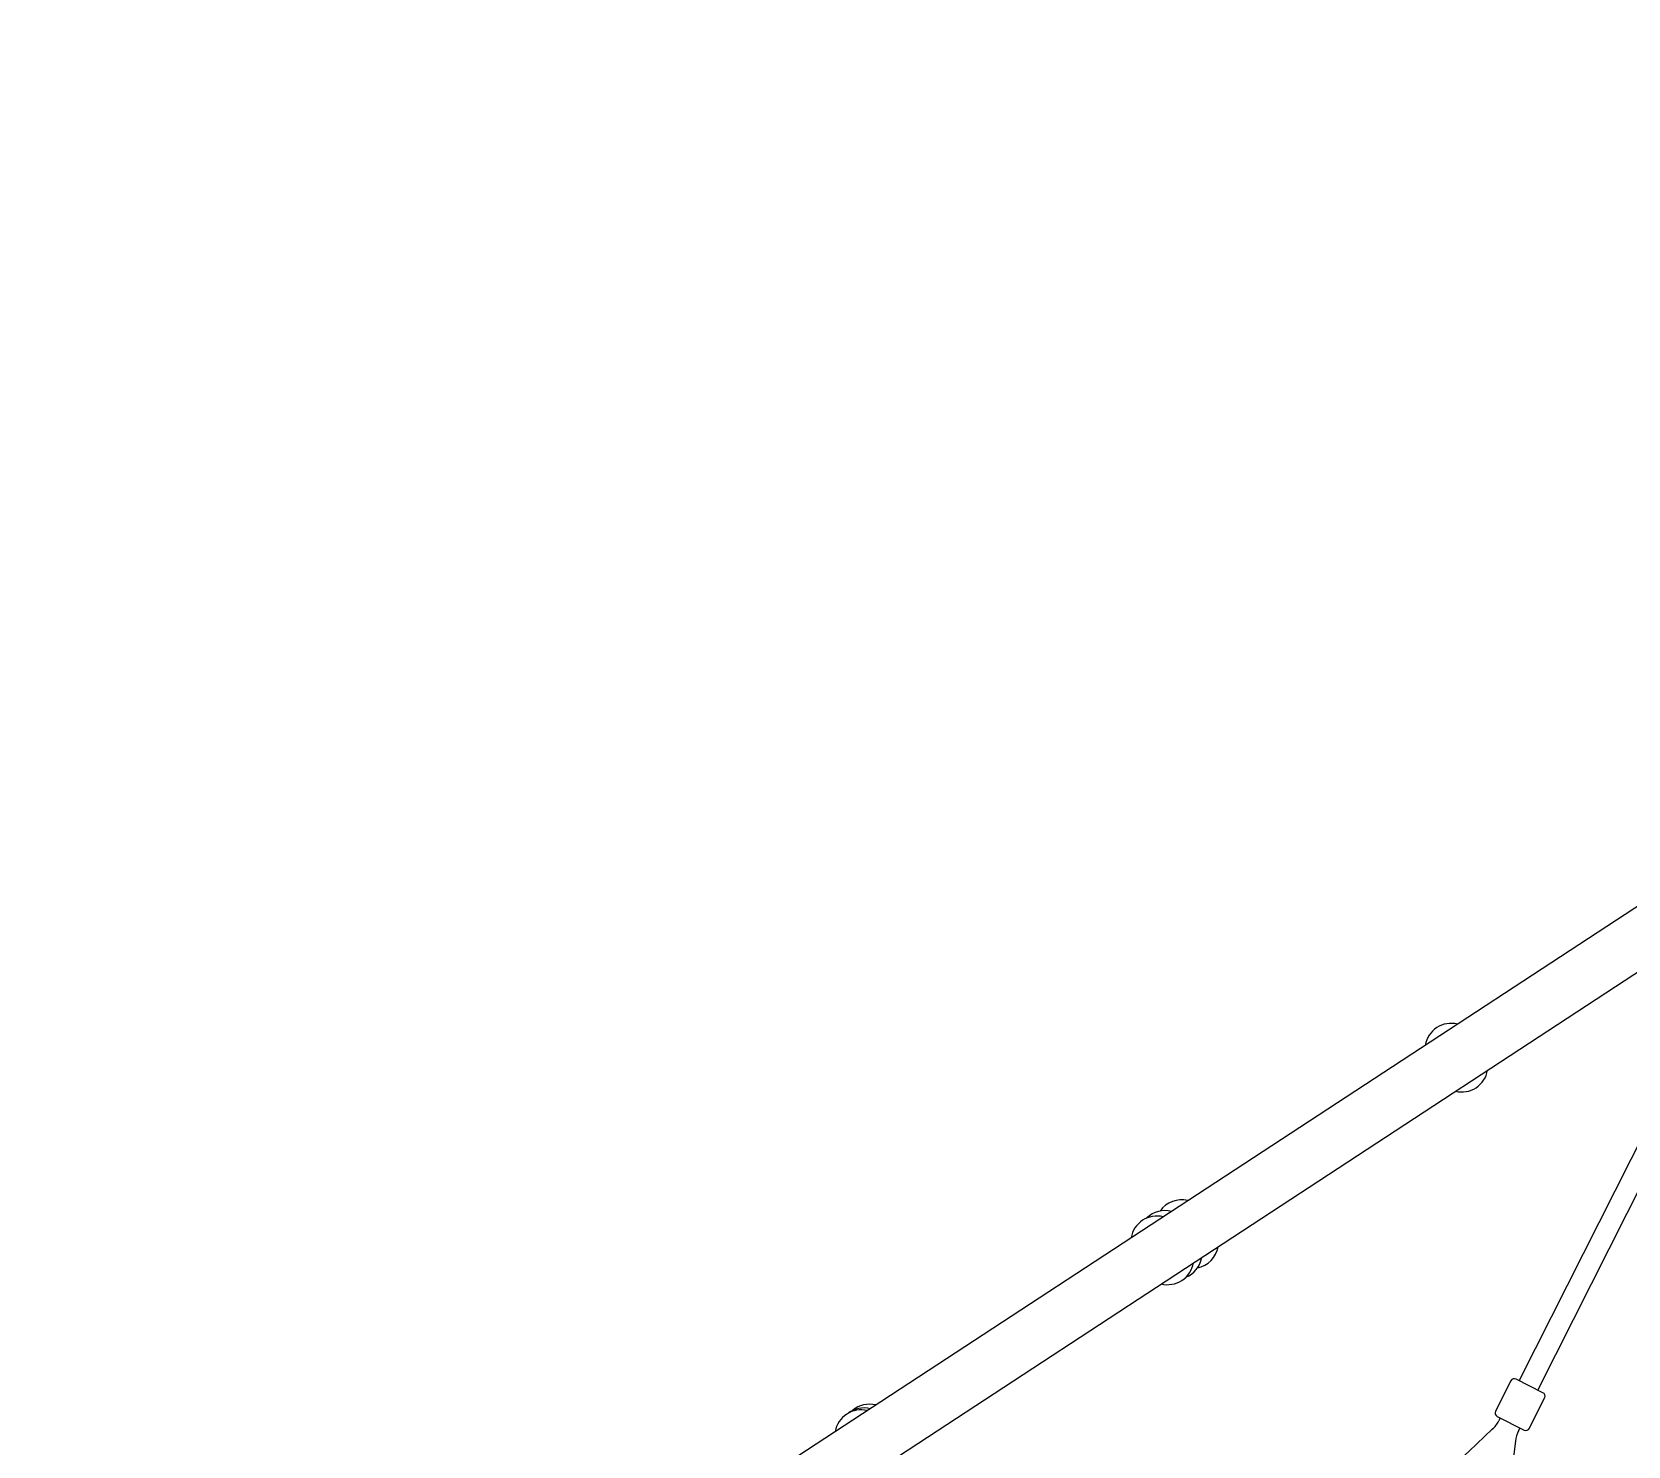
# Model space of a CAD drawing. Header units: millimetres. Extents: x 246416442 to 246896683, y 7418963194 to 7419503218.
# Drawn here: x 246845098 to 246846320, y 7419451213 to 7419452296 of the extents above; entities that cross this region are included whole.
import ezdxf
from ezdxf.lldxf.tags import DXFTag

# ---------------------------------------------------------------- set-up
doc = ezdxf.new("R2010")
doc.units = ezdxf.units.MM
for name, color, linetype in [('L-EDGE-CONCRETE', 1, 'CONCRETE_EDGE_SHORT'), ('L-Hatch Boundary', 1, 'Continuous'), ('L-X-E-PLAY', 9, 'Continuous')]:
    doc.layers.add(name, color=color, linetype=linetype)
doc.layers.add('L-SUB-SOIL DRAINAGE', color=170, linetype='SUBSOIL', lineweight=20)
doc.styles.get("Standard").update_dxf_attribs({"font": 'arial.ttf'})
doc.linetypes.add('CONCRETE_EDGE_SHORT', pattern='A,0.5,-0.2,["CE",Standard,S=0.1,R=0,X=-0.05,Y=-0.05],-0.2', length=0.9)
tags = doc.linetypes.add('SUBSOIL', pattern='A,12.7,-5.08,["SSD",Standard,S=2.54,R=0,X=-2.54,Y=-1.27],-6.35', length=24.13).pattern_tags.tags
tags[6] = DXFTag(74, 10)

# ---------------------------------------------------------------- blocks, each defined once
blk = doc.blocks.new('Artisan - Moduplay')
at = {"layer": 'L-X-E-PLAY', "lineweight": 25}
for p, q in [((-137201.3, -699063.9), (-138758.8, -698164.7)), ((-138779.9, -698201.2), (-137222.4, -699100.4)), ((-137636.6, -699124.6), (-137639.1, -699124.6)), ((-137636.6, -699122.1), (-137636.6, -699145.1)), ((-137607.6, -699119.1), (-137633.6, -699119.1)), ((-137604.6, -699145.1), (-137604.6, -699122.1)), ((-137245.4, -699124.6), (-137604.6, -699124.6)), ((-137639.1, -699141.6), (-137636.6, -699141.6)), ((-137633.6, -699148.1), (-137607.6, -699148.1)), ((-137604.6, -699140.6), (-137245.4, -699140.6))]:
    blk.add_line(p, q, dxfattribs=at)
for centre, radius, start, end in [((-137869.4, -698693.9), 20, 12.7656, 107.2345), ((-137867.1, -698695.3), 20, 12.7656, 63.8057), ((-137862.6, -698697.8), 20, 12.7656, 67.3575), ((-137634.9, -698829.3), 20, 12.7656, 107.2345), ((-137628.3, -698833.1), 20, 12.7656, 70.9834), ((-137615.3, -698840.6), 20, 12.7656, 82.0157), ((-137642.4, -698842.3), 20, 192.7656, 287.2345), ((-137635.8, -698846.1), 20, 229.0166, 287.2345), ((-137622.8, -698853.6), 20, 217.9843, 287.2345), ((-136634.4, -696288.7), 3009.9, 240.4266, 250.3385), ((-137401.7, -698963.9), 20, 12.7656, 107.2345), ((-137409.2, -698976.9), 20, 192.7656, 287.2345), ((-137639.1, -699100.6), 24, 250.3385, 270), ((-137633.6, -699122.1), 3, 90, 180), ((-137607.6, -699122.1), 3, 0, 90), ((-136638.9, -701979), 3009.9, 109.5707, 119.4748), ((-137639.1, -699165.6), 24, 90, 109.5707), ((-137633.6, -699145.1), 3, 180, 270), ((-137607.6, -699145.1), 3, 270, 0)]:
    blk.add_arc(centre, radius, start, end, dxfattribs=at)

msp = doc.modelspace()

# ---------------------------------------------------------------- linework, layer by layer
at = {"layer": 'L-EDGE-CONCRETE', "ltscale": 25, "const_width": 200, "flags": 128}
msp.add_lwpolyline([(246837601.9, 7419449868.3, -0.17487), (246841317.4, 7419448271, -1.219349), (246850209.6, 7419448585.4)], format="xyb", dxfattribs=at)
at = {"layer": 'L-Hatch Boundary'}
msp.add_arc((246845688.6, 7419449340), 4500, 350.9915, 193.7457, dxfattribs=at)
at = {"layer": 'L-SUB-SOIL DRAINAGE', "ltscale": 0.75, "flags": 128}
msp.add_lwpolyline([(246836375.8, 7419368838, 0.049859), (246836452.7, 7419367265, 1.020543), (246838457.4, 7419363126.5, 0.507423), (246850958.7, 7419364620.6, 0.34783), (246860630.1, 7419364185, 0.95316), (246871514.2, 7419375336.2, 0.546089), (246865357.3, 7419391537), (246864331.6, 7419392202.5, 0.150991), (246858079.6, 7419390951.1, -0.535883), (246847993.3, 7419386178.8, -0.984857), (246841094.3, 7419392263.5, 0.048323), (246837369.4, 7419394790.3, -0.782041), (246859516.8, 7419399812.1, 0.326657), (246863339.2, 7419409468.3, 2.547694), (246851636.6, 7419416690.1, 0.258508), (246846203.9, 7419412601.5), (246842481.4, 7419417148.5), (246849924.6, 7419423239.5, 0.226894), (246850840.6, 7419425193.4), (246863936.9, 7419436077.3, 0.937903), (246860987.8, 7419443087, 0.16139), (246859063.4, 7419444536.1, 0.543513), (246850931.8, 7419449690.9, 0.965246), (246840526, 7419449656.9, 0.686425), (246830418.6, 7419442236.6), (246830214.5, 7419441333.6, 0.069561), (246826929.1, 7419442860.9), (246826948.5, 7419447931.5)], format="xyb", dxfattribs=at)

# ---------------------------------------------------------------- block references
at = {"layer": 'L-X-E-PLAY', "rotation": 63.22002274932392}
msp.add_blockref('Artisan - Moduplay', (246284097.9, 7419889110), dxfattribs=at)

doc.saveas('drawing.dxf')
